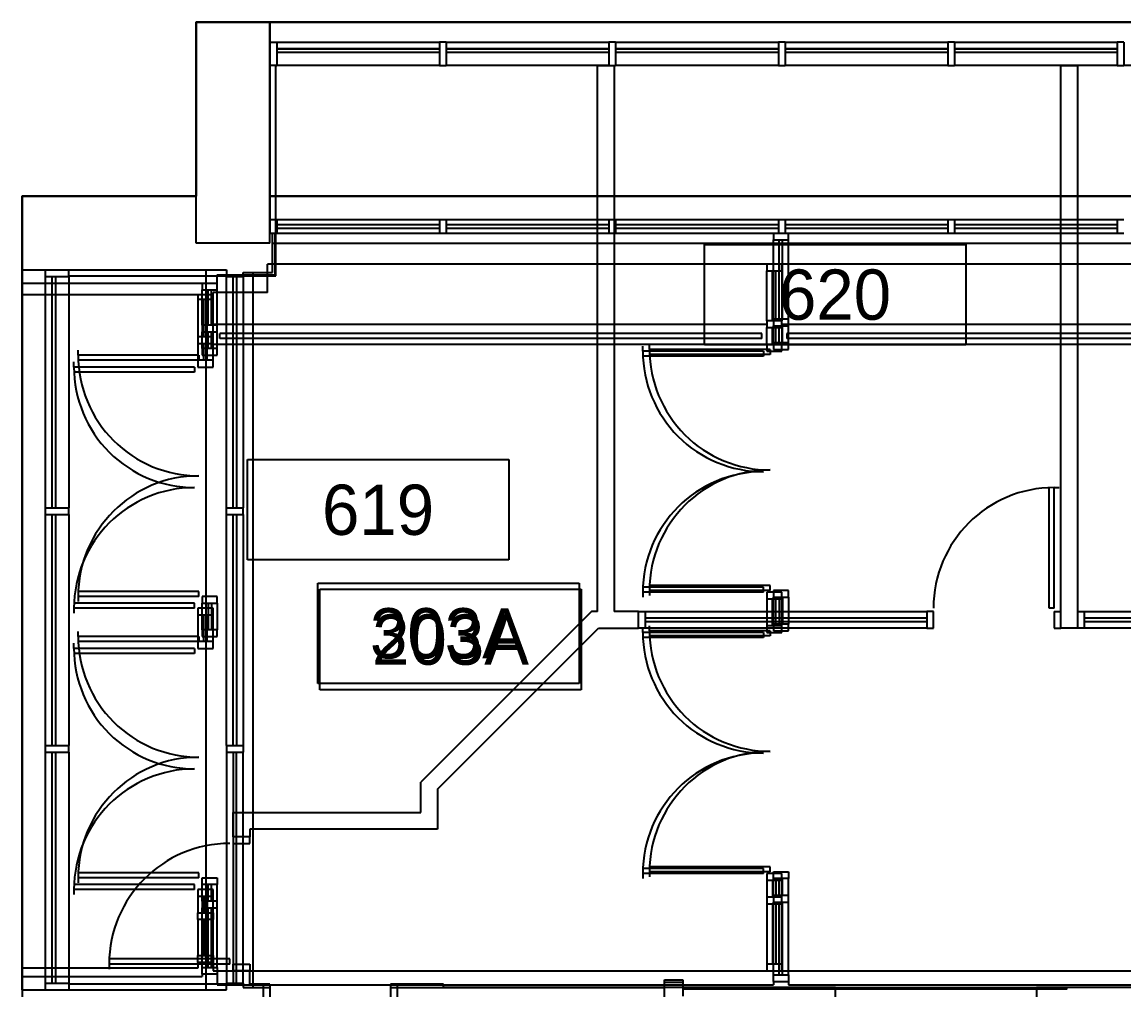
# Model space of a CAD drawing. Header units: inches. Extents: x -219 to 4035, y -10 to 4981.
# Drawn here: x -63 to 265.9, y 2689.5 to 2978.5 of the extents above; entities that cross this region are included whole.
import ezdxf
from ezdxf.enums import TextEntityAlignment as Align

# ---------------------------------------------------------------- set-up
doc = ezdxf.new("R2010")
doc.units = ezdxf.units.IN
doc.header["$LTSCALE"] = 48
doc.header["$MEASUREMENT"] = 0
doc.layers.get('0').update_dxf_attribs({"color": 13, "linetype": 'CONTINUOUS'})
for name, color, linetype in [('F1-BLDG3', 161, 'CONTINUOUS'), ('F2-BLDG1', 7, 'CONTINUOUS'), ('F2-BLDG4', 2, 'CONTINUOUS'), ('F2-DOOR1', 3, 'CONTINUOUS'), ('F2-RMNOS', 3, 'CONTINUOUS'), ('F2-WINDOW1', 1, 'CONTINUOUS'), ('F2-WINDOW2', 4, 'CONTINUOUS'), ('F3-BLDG1', 7, 'CONTINUOUS'), ('F3-BLDG3', 161, 'CONTINUOUS'), ('F3-BLDG4', 2, 'CONTINUOUS'), ('F3-DOOR1', 3, 'CONTINUOUS'), ('F3-RMNOS', 3, 'CONTINUOUS'), ('F3-WINDOW1', 1, 'CONTINUOUS'), ('F3-WINDOW2', 4, 'CONTINUOUS'), ('F4-BLDG1', 7, 'CONTINUOUS'), ('F4-BLDG4', 2, 'CONTINUOUS'), ('F4-WINDOW1', 1, 'CONTINUOUS'), ('F4-WINDOW2', 4, 'CONTINUOUS'), ('F5-BLDG3', 161, 'CONTINUOUS'), ('F6-BLDG1', 7, 'CONTINUOUS'), ('F6-BLDG4', 2, 'CONTINUOUS'), ('F6-DOOR1', 3, 'CONTINUOUS'), ('F6-DOORJMB', 32, 'CONTINUOUS'), ('F6-RMNOS', 3, 'CONTINUOUS'), ('F6-WINDOW1', 1, 'CONTINUOUS'), ('F6-WINDOW2', 4, 'CONTINUOUS')]:
    doc.layers.add(name, color=color, linetype=linetype)
for name, color, linetype, plot in [('F2-COLUMN1', 8, 'CONTINUOUS', False), ('F3-COLUMN1', 8, 'CONTINUOUS', False), ('F4-Bldg1A', 8, 'CONTINUOUS', False), ('F4-COLUMN1', 8, 'CONTINUOUS', False), ('F6-COLUMN1', 8, 'CONTINUOUS', False)]:
    doc.layers.add(name, color=color, linetype=linetype, plot=plot)
doc.styles.add('ORIG-RMNOS', font='noting.shx')

# ---------------------------------------------------------------- blocks, each defined once
blk = doc.blocks.new('L-20C11')
for p, q in [((-11, 11), (11, 11)), ((-11, 11), (-11, -55)), ((11, 11), (11, -55)), ((-11, -55), (11, -55))]:
    blk.add_line(p, q)
blk = doc.blocks.new('ADR-36DL')
for p, q in [((0, 37), (-1.5, 37)), ((0, 1), (0, 37)), ((1.5, 1), (1.5, 36.97)), ((70.5, 1), (70.5, 36.97)), ((72, 1), (72, 37)), ((72, 37), (73.5, 37)), ((0, 1), (1.5, 1)), ((72, 1), (70.5, 1))]:
    blk.add_line(p, q)
for centre, start, end in [((0, 1), 0, 90), ((72, 1), 90, 180)]:
    blk.add_arc(centre, 36, start, end)
blk = doc.blocks.new('ADR-36L')
for p, q in [((0, 37), (-1.5, 37)), ((0, 1), (0, 37)), ((1.5, 1), (1.5, 36.97)), ((0, 1), (1.5, 1))]:
    blk.add_line(p, q)
blk.add_arc((0, 1), 36, 0, 90)
blk = doc.blocks.new('ADR-36R')
for p, q in [((-1.5, 1), (-1.5, 36.97)), ((0, 1), (0, 37)), ((0, 37), (1.5, 37)), ((0, 1), (-1.5, 1))]:
    blk.add_line(p, q)
blk.add_arc((0, 1), 36, 90, 180)
blk = doc.blocks.new('rmnos')
at = {"color": 11}
for p, q in [((-0.40625, 0.15625), (0.40625, 0.15625)), ((-0.40625, -0.15625), (-0.40625, 0.15625)), ((0.40625, 0.15625), (0.40625, -0.15625)), ((0.40625, -0.15625), (-0.40625, -0.15625))]:
    blk.add_line(p, q, dxfattribs=at)
at = {"color": 9, "style": 'ORIG-RMNOS'}
blk.add_attdef('ROOM', text='', height=0.15625, dxfattribs=at).set_placement((0, 0), align=Align.MIDDLE)

msp = doc.modelspace()

# ---------------------------------------------------------------- linework, layer by layer
at = {"layer": 'F1-BLDG3'}
for p, q in [((767, 2978.5), (-11, 2978.5)), ((-11, 2978.5), (-11, 2926.5)), ((-11, 2926.5), (-63, 2926.5)), ((-63, 2926.5), (-63, 2286.5))]:
    msp.add_line(p, q, dxfattribs=at)
at = {"layer": 'F2-BLDG1'}
for p, q in [((-11, 2978.5), (11, 2978.5)), ((-11, 2926.5), (-11, 2978.5)), ((11, 2978.5), (11, 2915.5)), ((-63, 2900.5), (-63, 2926.5)), ((-63, 2926.5), (-11, 2926.5)), ((11, 2915.5), (12.5, 2915.5)), ((12.5, 2903), (12.5, 2915.5)), ((-4.75, 2900.5), (-4.75, 2903)), ((-4.75, 2903), (12.5, 2903)), ((-63, 2900.5), (-4.75, 2900.5)), ((-63, 2693.5), (-63, 2439.5)), ((-63, 2693.5), (-9.25, 2693.5)), ((-4.75, 2694.25), (-9.25, 2694.25)), ((-9.25, 2694.25), (-9.25, 2693.5)), ((-4.75, 2694.25), (-4.75, 2691)), ((-4.75, 2691), (161.25, 2691)), ((161.25, 2692), (165.75, 2692)), ((161.25, 2692), (161.25, 2691)), ((165.75, 2692), (165.75, 2691)), ((165.75, 2691), (384.75, 2691))]:
    msp.add_line(p, q, dxfattribs=at)
at = {"layer": 'F2-BLDG4'}
for p, q in [((11, 2926.5), (367, 2926.5)), ((12.5, 2912.5), (161.25, 2912.5)), ((165.75, 2912.5), (367, 2912.5))]:
    msp.add_line(p, q, dxfattribs=at)
at = {"layer": 'F2-WINDOW1'}
for p, q in [((13, 2919.5), (61.57, 2919.5)), ((13, 2918), (61.57, 2918)), ((13, 2917), (61.57, 2917)), ((63.57, 2919.5), (112.14, 2919.5)), ((63.57, 2918), (112.14, 2918)), ((63.57, 2917), (112.14, 2917)), ((114.14, 2919.5), (162.71, 2919.5)), ((114.14, 2918), (162.71, 2918)), ((114.14, 2917), (162.71, 2917)), ((164.71, 2919.5), (213.29, 2919.5)), ((164.71, 2918), (213.29, 2918)), ((164.71, 2917), (213.29, 2917)), ((215.29, 2919.5), (263.86, 2919.5)), ((215.29, 2918), (263.86, 2918)), ((215.29, 2917), (263.86, 2917)), ((13, 2915.5), (61.57, 2915.5)), ((63.57, 2915.5), (112.14, 2915.5)), ((114.14, 2915.5), (161.25, 2915.5)), ((165.75, 2915.5), (213.29, 2915.5)), ((215.29, 2915.5), (263.86, 2915.5)), ((161.25, 2889.75), (161.25, 2913.5)), ((163, 2889.75), (163, 2913.5)), ((164, 2889.75), (164, 2913.5)), ((165.75, 2889.75), (165.75, 2913.5)), ((-9.25, 2888), (-9.25, 2898.5)), ((-7.5, 2888), (-7.5, 2898.5)), ((-6.5, 2888), (-6.5, 2898.5)), ((-4.75, 2888), (-4.75, 2898.5)), ((161.25, 2882.75), (161.25, 2887.75)), ((163, 2882.75), (163, 2887.75)), ((164, 2882.75), (164, 2887.75)), ((165.75, 2882.75), (165.75, 2887.75)), ((-9.25, 2881), (-9.25, 2886)), ((-7.5, 2881), (-7.5, 2886)), ((-6.5, 2881), (-6.5, 2886)), ((-4.75, 2881), (-4.75, 2886)), ((161.25, 2798.75), (161.25, 2806.75)), ((163, 2806.75), (163, 2798.75)), ((164, 2806.75), (164, 2798.75)), ((165.75, 2806.75), (165.75, 2798.75)), ((-9.25, 2797), (-9.25, 2805)), ((-7.5, 2805), (-7.5, 2797)), ((-6.5, 2805), (-6.5, 2797)), ((-4.75, 2805), (-4.75, 2797)), ((-9.25, 2716), (-9.25, 2721)), ((-7.5, 2716), (-7.5, 2721)), ((-6.5, 2716), (-6.5, 2721)), ((-4.75, 2716), (-4.75, 2721)), ((161.25, 2717.75), (161.25, 2722.75)), ((163, 2717.75), (163, 2722.75)), ((164, 2717.75), (164, 2722.75)), ((165.75, 2717.75), (165.75, 2722.75)), ((-9.25, 2696.25), (-9.25, 2714)), ((-7.5, 2696.25), (-7.5, 2714)), ((-6.5, 2696.25), (-6.5, 2714)), ((-4.75, 2696.25), (-4.75, 2714)), ((161.25, 2694), (161.25, 2715.75)), ((163, 2694), (163, 2715.75)), ((164, 2694), (164, 2715.75)), ((165.75, 2694), (165.75, 2715.75))]:
    msp.add_line(p, q, dxfattribs=at)
at = {"layer": 'F2-WINDOW2'}
for p, q in [((11, 2919.5), (13, 2919.5)), ((13, 2919.5), (13, 2915.5)), ((61.57, 2919.5), (63.57, 2919.5)), ((61.57, 2919.5), (61.57, 2915.5)), ((63.57, 2919.5), (63.57, 2915.5)), ((112.14, 2919.5), (114.14, 2919.5)), ((112.14, 2919.5), (112.14, 2915.5)), ((114.14, 2919.5), (114.14, 2915.5)), ((162.71, 2919.5), (164.71, 2919.5)), ((162.71, 2919.5), (162.71, 2915.5)), ((164.71, 2919.5), (164.71, 2915.5)), ((213.29, 2919.5), (215.29, 2919.5)), ((213.29, 2919.5), (213.29, 2915.5)), ((215.29, 2919.5), (215.29, 2915.5)), ((263.86, 2919.5), (265.86, 2919.5)), ((263.86, 2919.5), (263.86, 2915.5)), ((12.5, 2915.5), (13, 2915.5)), ((61.57, 2915.5), (63.57, 2915.5)), ((112.14, 2915.5), (114.14, 2915.5)), ((161.25, 2915.5), (165.75, 2915.5)), ((161.25, 2915.5), (161.25, 2913.5)), ((165.75, 2913.5), (165.75, 2915.5)), ((213.29, 2915.5), (215.29, 2915.5)), ((263.86, 2915.5), (265.86, 2915.5)), ((161.25, 2913.5), (165.75, 2913.5)), ((-9.25, 2900.5), (-9.25, 2898.5)), ((-9.25, 2898.5), (-4.75, 2898.5)), ((-4.75, 2898.5), (-4.75, 2900.5)), ((-9.25, 2888), (-9.25, 2886)), ((-4.75, 2888), (-9.25, 2888)), ((-4.75, 2886), (-4.75, 2888)), ((161.25, 2889.75), (161.25, 2887.75)), ((165.75, 2889.75), (161.25, 2889.75)), ((161.25, 2887.75), (165.75, 2887.75)), ((165.75, 2887.75), (165.75, 2889.75)), ((-9.25, 2886), (-4.75, 2886)), ((-4.75, 2881), (-9.25, 2881)), ((-9.25, 2881), (-9.25, 2879)), ((-4.75, 2879), (-4.75, 2881)), ((165.75, 2882.75), (161.25, 2882.75)), ((161.25, 2882.75), (161.25, 2880.75)), ((165.75, 2880.75), (165.75, 2882.75)), ((-9.25, 2879), (-4.75, 2879)), ((161.25, 2880.75), (165.75, 2880.75)), ((165.75, 2808.75), (161.25, 2808.75)), ((161.25, 2808.75), (161.25, 2806.75)), ((165.75, 2806.75), (165.75, 2808.75)), ((-4.75, 2807), (-9.25, 2807)), ((-9.25, 2807), (-9.25, 2805)), ((-4.75, 2805), (-4.75, 2807)), ((161.25, 2806.75), (165.75, 2806.75)), ((-9.25, 2805), (-4.75, 2805)), ((165.75, 2798.75), (161.25, 2798.75)), ((161.25, 2798.75), (161.25, 2796.75)), ((165.75, 2796.75), (165.75, 2798.75)), ((-4.75, 2797), (-9.25, 2797)), ((-9.25, 2797), (-9.25, 2795)), ((-4.75, 2795), (-4.75, 2797)), ((161.25, 2796.75), (165.75, 2796.75)), ((-9.25, 2795), (-4.75, 2795)), ((-9.25, 2721), (-9.25, 2723)), ((-9.25, 2723), (-4.75, 2723)), ((-4.75, 2723), (-4.75, 2721)), ((161.25, 2722.75), (161.25, 2724.75)), ((161.25, 2724.75), (165.75, 2724.75)), ((165.75, 2724.75), (165.75, 2722.75)), ((-4.75, 2721), (-9.25, 2721)), ((165.75, 2722.75), (161.25, 2722.75)), ((165.75, 2717.75), (161.25, 2717.75)), ((161.25, 2717.75), (161.25, 2715.75)), ((165.75, 2715.75), (165.75, 2717.75)), ((-4.75, 2716), (-9.25, 2716)), ((-9.25, 2716), (-9.25, 2714)), ((-9.25, 2714), (-4.75, 2714)), ((-4.75, 2714), (-4.75, 2716)), ((161.25, 2715.75), (165.75, 2715.75)), ((-9.25, 2694.25), (-9.25, 2696.25)), ((-9.25, 2696.25), (-4.75, 2696.25)), ((-4.75, 2696.25), (-4.75, 2694.25)), ((161.25, 2692), (161.25, 2694)), ((161.25, 2694), (165.75, 2694)), ((165.75, 2694), (165.75, 2692))]:
    msp.add_line(p, q, dxfattribs=at)
at = {"layer": 'F3-BLDG1'}
for p, q in [((-11, 2978.5), (11, 2978.5)), ((-11, 2926.5), (-11, 2978.5)), ((11, 2978.5), (11, 2926.5)), ((-63, 2897), (-63, 2926.5)), ((-63, 2926.5), (-11, 2926.5)), ((367, 2926.5), (11, 2926.5)), ((1431.13, 2906.25), (10.25, 2906.25)), ((10.25, 2897.75), (10.25, 2906.25)), ((10.25, 2897.75), (-6, 2897.75)), ((-6, 2897), (-6, 2897.75)), ((-6, 2897), (-63, 2897)), ((-6, 2697.75), (-10.5, 2697.75)), ((-10.5, 2697.75), (-10.5, 2696)), ((-6, 2697.75), (-6, 2695.25)), ((-63, 2696), (-63, 2439.5)), ((-10.5, 2696), (-63, 2696)), ((-6, 2695.25), (384.75, 2695.25))]:
    msp.add_line(p, q, dxfattribs=at)
at = {"layer": 'F3-BLDG3'}
for p, q in [((-6, 2888.25), (159.25, 2888.25)), ((163.75, 2888.25), (744, 2888.25)), ((159.25, 2882.25), (-6, 2882.25)), ((750, 2882.25), (163.75, 2882.25))]:
    msp.add_line(p, q, dxfattribs=at)
at = {"layer": 'F3-BLDG4'}
for p, q in [((157.75, 2885.5), (-4, 2885.5)), ((-4, 2884), (-4, 2885.5)), ((157.75, 2884), (157.75, 2885.5)), ((746.75, 2885.5), (165.25, 2885.5)), ((165.25, 2885.5), (165.25, 2884)), ((157.75, 2884), (-4, 2884)), ((748.25, 2884), (165.25, 2884))]:
    msp.add_line(p, q, dxfattribs=at)
at = {"layer": 'F3-WINDOW1'}
for p, q in [((159.25, 2889.25), (159.25, 2904.25)), ((161, 2889.25), (161, 2904.25)), ((162, 2889.25), (162, 2904.25)), ((163.75, 2904.25), (163.75, 2889.25)), ((-10.5, 2895.75), (-10.5, 2884.5)), ((-8.75, 2884.5), (-8.75, 2895.75)), ((-7.75, 2884.5), (-7.75, 2895.75)), ((-6, 2884.5), (-6, 2895.75)), ((159.25, 2882.25), (159.25, 2887.25)), ((161, 2882.25), (161, 2887.25)), ((162, 2882.25), (162, 2887.25)), ((163.75, 2887.25), (163.75, 2882.25)), ((-10.5, 2882.5), (-10.5, 2877.5)), ((-8.75, 2877.5), (-8.75, 2882.5)), ((-7.75, 2877.5), (-7.75, 2882.5)), ((-6, 2877.5), (-6, 2882.5)), ((159.25, 2806.25), (159.25, 2798.25)), ((161, 2798.25), (161, 2806.25)), ((162, 2798.25), (162, 2806.25)), ((163.75, 2798.25), (163.75, 2806.25)), ((-10.5, 2801.5), (-10.5, 2793.5)), ((-8.75, 2793.5), (-8.75, 2801.5)), ((-7.75, 2793.5), (-7.75, 2801.5)), ((-6, 2793.5), (-6, 2801.5)), ((159.25, 2722.25), (159.25, 2717.25)), ((161, 2722.25), (161, 2717.25)), ((162, 2722.25), (162, 2717.25)), ((163.75, 2717.25), (163.75, 2722.25)), ((-10.5, 2717.5), (-10.5, 2712.5)), ((-8.75, 2717.5), (-8.75, 2712.5)), ((-7.75, 2717.5), (-7.75, 2712.5)), ((-6, 2712.5), (-6, 2717.5)), ((159.25, 2715.25), (159.25, 2697.25)), ((161, 2715.25), (161, 2697.25)), ((162, 2715.25), (162, 2697.25)), ((163.75, 2697.25), (163.75, 2715.25)), ((-10.5, 2710.5), (-10.5, 2699.75)), ((-8.75, 2710.5), (-8.75, 2699.75)), ((-7.75, 2710.5), (-7.75, 2699.75)), ((-6, 2699.75), (-6, 2710.5))]:
    msp.add_line(p, q, dxfattribs=at)
at = {"layer": 'F3-WINDOW2'}
for p, q in [((159.25, 2906.25), (159.25, 2904.25)), ((159.25, 2904.25), (163.75, 2904.25)), ((163.75, 2904.25), (163.75, 2906.25)), ((-10.5, 2897), (-10.5, 2895.75)), ((-10.5, 2895.75), (-6, 2895.75)), ((-6, 2895.75), (-6, 2897)), ((159.25, 2889.25), (159.25, 2887.25)), ((163.75, 2889.25), (159.25, 2889.25)), ((163.75, 2887.25), (163.75, 2889.25)), ((-10.5, 2884.5), (-10.5, 2882.5)), ((-6, 2884.5), (-10.5, 2884.5)), ((-6, 2882.5), (-6, 2884.5)), ((159.25, 2887.25), (163.75, 2887.25)), ((-10.5, 2882.5), (-6, 2882.5)), ((159.25, 2882.25), (159.25, 2880.25)), ((163.75, 2882.25), (159.25, 2882.25)), ((163.75, 2880.25), (163.75, 2882.25)), ((-10.5, 2877.5), (-10.5, 2875.5)), ((-6, 2877.5), (-10.5, 2877.5)), ((-6, 2875.5), (-6, 2877.5)), ((159.25, 2880.25), (163.75, 2880.25)), ((-10.5, 2875.5), (-6, 2875.5)), ((159.25, 2808.25), (159.25, 2806.25)), ((163.75, 2808.25), (159.25, 2808.25)), ((159.25, 2806.25), (163.75, 2806.25)), ((163.75, 2806.25), (163.75, 2808.25)), ((-6, 2803.5), (-10.5, 2803.5)), ((-10.5, 2803.5), (-10.5, 2801.5)), ((-6, 2801.5), (-6, 2803.5)), ((-10.5, 2801.5), (-6, 2801.5)), ((163.75, 2798.25), (159.25, 2798.25)), ((159.25, 2798.25), (159.25, 2796.25)), ((159.25, 2796.25), (163.75, 2796.25)), ((163.75, 2796.25), (163.75, 2798.25)), ((-10.5, 2793.5), (-10.5, 2791.5)), ((-6, 2793.5), (-10.5, 2793.5)), ((-6, 2791.5), (-6, 2793.5)), ((-10.5, 2791.5), (-6, 2791.5)), ((159.25, 2724.25), (159.25, 2722.25)), ((163.75, 2724.25), (159.25, 2724.25)), ((163.75, 2722.25), (163.75, 2724.25)), ((159.25, 2722.25), (163.75, 2722.25)), ((-6, 2719.5), (-10.5, 2719.5)), ((-10.5, 2719.5), (-10.5, 2717.5)), ((-10.5, 2717.5), (-6, 2717.5)), ((-6, 2717.5), (-6, 2719.5)), ((163.75, 2717.25), (159.25, 2717.25)), ((159.25, 2717.25), (159.25, 2715.25)), ((163.75, 2715.25), (163.75, 2717.25)), ((159.25, 2715.25), (163.75, 2715.25)), ((-10.5, 2710.5), (-10.5, 2712.5)), ((-10.5, 2712.5), (-6, 2712.5)), ((-6, 2710.5), (-10.5, 2710.5)), ((-6, 2712.5), (-6, 2710.5)), ((-10.5, 2697.75), (-10.5, 2699.75)), ((-10.5, 2699.75), (-6, 2699.75)), ((-6, 2699.75), (-6, 2697.75)), ((163.75, 2697.25), (159.25, 2697.25)), ((159.25, 2697.25), (159.25, 2695.25)), ((163.75, 2695.25), (163.75, 2697.25))]:
    msp.add_line(p, q, dxfattribs=at)
at = {"layer": 'F4-BLDG1'}
for p, q in [((-11, 2978.5), (11, 2978.5)), ((-11, 2926.5), (-11, 2978.5)), ((11, 2978.5), (11, 2919.5)), ((-63, 2904.5), (-63, 2926.5)), ((-63, 2926.5), (-11, 2926.5)), ((11, 2919.5), (13, 2919.5)), ((13, 2919.5), (13, 2915.5)), ((11.75, 2903.75), (11.75, 2915.5)), ((11.75, 2915.5), (13, 2915.5)), ((-63, 2904.5), (-2, 2904.5)), ((-2, 2904.5), (-2, 2902.5)), ((-2, 2902.5), (3, 2902.5)), ((3, 2903.75), (11.75, 2903.75)), ((3, 2902.5), (3, 2903.75)), ((-2, 2691.5), (3, 2691.5)), ((-2, 2689.5), (-2, 2691.5)), ((3, 2691.5), (3, 2690.25)), ((3, 2690.25), (11, 2690.25)), ((11, 2690.25), (11, 2685.5)), ((47, 2690.25), (128.75, 2690.25)), ((47, 2690.25), (47, 2685.5)), ((128.75, 2435), (128.75, 2692.5)), ((128.75, 2692.5), (134.24, 2692.5)), ((134.24, 2692.5), (134.24, 2687.63)), ((-63, 2689.5), (-2, 2689.5)), ((-63, 2689.5), (-63, 2439.5))]:
    msp.add_line(p, q, dxfattribs=at)
at = {"layer": 'F4-Bldg1A'}
msp.add_line((128.75, 2691.88), (134.24, 2691.88), dxfattribs=at)
at = {"layer": 'F4-BLDG4'}
for p, q in [((11, 2978.5), (367, 2978.5)), ((11, 2926.5), (367, 2926.5)), ((11.75, 2912.5), (367, 2912.5)), ((-63, 2904.5), (-63, 2689.5)), ((-8, 2689.5), (-8, 2904.5)), ((6, 2690.25), (6, 2903.75))]:
    msp.add_line(p, q, dxfattribs=at)
at = {"layer": 'F4-WINDOW1'}
for p, q in [((13, 2919.5), (61.57, 2919.5)), ((13, 2918), (61.57, 2918)), ((13, 2917), (61.57, 2917)), ((63.57, 2919.5), (112.14, 2919.5)), ((63.57, 2918), (112.14, 2918)), ((63.57, 2917), (112.14, 2917)), ((114.14, 2919.5), (162.71, 2919.5)), ((114.14, 2918), (162.71, 2918)), ((114.14, 2917), (162.71, 2917)), ((164.71, 2919.5), (213.29, 2919.5)), ((164.71, 2918), (213.29, 2918)), ((164.71, 2917), (213.29, 2917)), ((215.29, 2919.5), (263.86, 2919.5)), ((215.29, 2918), (263.86, 2918)), ((215.29, 2917), (263.86, 2917)), ((13, 2915.5), (61.57, 2915.5)), ((63.57, 2915.5), (112.14, 2915.5)), ((114.14, 2915.5), (162.71, 2915.5)), ((164.71, 2915.5), (213.29, 2915.5)), ((215.29, 2915.5), (263.86, 2915.5)), ((-2, 2833.5), (-2, 2902.5)), ((0, 2833.5), (0, 2902.5)), ((1, 2902.5), (1, 2833.5)), ((3, 2902.5), (3, 2833.5)), ((-2, 2762.5), (-2, 2831.5)), ((0, 2762.5), (0, 2831.5)), ((1, 2831.5), (1, 2762.5)), ((3, 2831.5), (3, 2762.5)), ((-2, 2760.5), (-2, 2691.5)), ((0, 2760.5), (0, 2691.5)), ((1, 2691.5), (1, 2760.5)), ((3, 2691.5), (3, 2760.5))]:
    msp.add_line(p, q, dxfattribs=at)
for points in [[(134.25, 2690.25), (248.75, 2690.25), (248.75, 2689.75), (134.25, 2689.75)], [(188.87, 2689.75), (188.87, 2690.25)]]:
    msp.add_lwpolyline(points, dxfattribs=at)
at = {"layer": 'F4-WINDOW2'}
for p, q in [((61.57, 2919.5), (63.57, 2919.5)), ((61.57, 2919.5), (61.57, 2915.5)), ((63.57, 2919.5), (63.57, 2915.5)), ((112.14, 2919.5), (114.14, 2919.5)), ((112.14, 2919.5), (112.14, 2915.5)), ((114.14, 2919.5), (114.14, 2915.5)), ((162.71, 2919.5), (164.71, 2919.5)), ((162.71, 2919.5), (162.71, 2915.5)), ((164.71, 2919.5), (164.71, 2915.5)), ((213.29, 2919.5), (215.29, 2919.5)), ((213.29, 2919.5), (213.29, 2915.5)), ((215.29, 2919.5), (215.29, 2915.5)), ((263.86, 2919.5), (265.86, 2919.5)), ((263.86, 2919.5), (263.86, 2915.5)), ((61.57, 2915.5), (63.57, 2915.5)), ((112.14, 2915.5), (114.14, 2915.5)), ((162.71, 2915.5), (164.71, 2915.5)), ((213.29, 2915.5), (215.29, 2915.5)), ((263.86, 2915.5), (265.86, 2915.5)), ((-2, 2831.5), (-2, 2833.5)), ((-2, 2833.5), (3, 2833.5)), ((-2, 2831.5), (3, 2831.5)), ((3, 2831.5), (3, 2833.5)), ((-2, 2762.5), (3, 2762.5)), ((-2, 2762.5), (-2, 2760.5)), ((3, 2762.5), (3, 2760.5)), ((-2, 2760.5), (3, 2760.5))]:
    msp.add_line(p, q, dxfattribs=at)
at = {"layer": 'F5-BLDG3'}
msp.add_lwpolyline([(909, 2926.5), (767, 2926.5), (767, 2978.5), (-11, 2978.5), (-11, 2926.5), (-63, 2926.5), (-63, 2286.5), (-11, 2286.5), (-11, 2234.5), (767, 2234.5), (767, 2285.5), (795, 2285.5), (795, 2268.5), (881, 2268.5)], dxfattribs=at)
at = {"layer": 'F6-BLDG1'}
for p, q in [((-11, 2926.5), (-11, 2978.5)), ((-11, 2978.5), (11, 2978.5)), ((11, 2978.5), (11, 2965.5)), ((12.75, 2965.5), (11, 2965.5)), ((12.75, 2902.75), (12.75, 2965.5)), ((108.75, 2802.5), (108.75, 2965.5)), ((108.75, 2965.5), (113.75, 2965.5)), ((113.75, 2965.5), (113.75, 2802.5)), ((247, 2797.5), (247, 2965.5)), ((247, 2965.5), (252, 2965.5)), ((252, 2965.5), (252, 2797.5)), ((-63, 2926.5), (-11, 2926.5)), ((-63, 2904.5), (-63, 2926.5)), ((-63, 2904.5), (-49, 2904.5)), ((-49, 2902.75), (-49, 2904.5)), ((-49, 2902.75), (12.75, 2902.75)), ((106.93, 2802.5), (56, 2751.57)), ((108.75, 2802.5), (106.93, 2802.5)), ((121, 2802.5), (113.75, 2802.5)), ((121, 2797.5), (121, 2802.5)), ((61, 2749.5), (109, 2797.5)), ((109, 2797.5), (121, 2797.5)), ((252, 2797.5), (247, 2797.5)), ((56, 2742.5), (56, 2751.57)), ((61, 2749.5), (61, 2737.5)), ((0, 2735.25), (0, 2742.5)), ((0, 2742.5), (56, 2742.5)), ((61, 2737.5), (5, 2737.5)), ((5, 2737.5), (5, 2735.25)), ((5, 2735.25), (0, 2735.25)), ((5, 2695.25), (0, 2695.25)), ((0, 2695.25), (0, 2691.25)), ((5, 2691.25), (5, 2695.25)), ((0, 2691.25), (-49, 2691.25)), ((9, 2691.25), (5, 2691.25)), ((9, 2691.25), (9, 2677.5)), ((49, 2691.25), (49, 2451.5)), ((62.75, 2691.25), (49, 2691.25)), ((62.75, 2690.25), (62.75, 2691.25)), ((179.75, 2690.25), (62.75, 2690.25)), ((179.75, 2669.38), (179.75, 2690.25)), ((389.75, 2690.25), (239.75, 2690.25)), ((239.75, 2690.25), (239.75, 2669.38)), ((-63, 2689.5), (-63, 2439.5)), ((-63, 2689.5), (-49, 2689.5))]:
    msp.add_line(p, q, dxfattribs=at)
at = {"layer": 'F6-BLDG4'}
for p, q in [((61.57, 2965.5), (13, 2965.5)), ((112.14, 2965.5), (63.57, 2965.5)), ((162.71, 2965.5), (114.14, 2965.5)), ((213.29, 2965.5), (164.71, 2965.5)), ((263.86, 2965.5), (215.29, 2965.5)), ((314.43, 2965.5), (265.86, 2965.5)), ((-63, 2689.5), (-63, 2904.5)), ((-49, 2902.5), (-49, 2833.5)), ((-49, 2831.5), (-49, 2762.5)), ((-49, 2760.5), (-49, 2691.5))]:
    msp.add_line(p, q, dxfattribs=at)
at = {"layer": 'F6-DOORJMB'}
for p, q in [((0, 2735.25), (0, 2733.25)), ((0, 2733.25), (5, 2733.25)), ((5, 2733.25), (5, 2735.25)), ((0, 2695.25), (0, 2697.25)), ((0, 2697.25), (5, 2697.25)), ((5, 2697.25), (5, 2695.25)), ((11, 2691.25), (9, 2691.25)), ((11, 2691.25), (11, 2684.5)), ((47, 2691.25), (47, 2684.5)), ((49, 2691.25), (47, 2691.25))]:
    msp.add_line(p, q, dxfattribs=at)
at = {"layer": 'F6-WINDOW1'}
for p, q in [((13, 2972.5), (61.57, 2972.5)), ((61.57, 2970.5), (13, 2970.5)), ((13, 2970.5), (61.57, 2970.5)), ((63.57, 2972.5), (112.14, 2972.5)), ((63.57, 2970.5), (112.14, 2970.5)), ((112.14, 2970.5), (63.57, 2970.5)), ((114.14, 2972.5), (162.71, 2972.5)), ((114.14, 2970.5), (162.71, 2970.5)), ((162.71, 2970.5), (114.14, 2970.5)), ((164.71, 2972.5), (213.29, 2972.5)), ((164.71, 2970.5), (213.29, 2970.5)), ((213.29, 2970.5), (164.71, 2970.5)), ((215.29, 2972.5), (263.86, 2972.5)), ((215.29, 2970.5), (263.86, 2970.5)), ((263.86, 2970.5), (215.29, 2970.5)), ((13, 2969.5), (61.57, 2969.5)), ((63.57, 2969.5), (112.14, 2969.5)), ((114.14, 2969.5), (162.71, 2969.5)), ((164.71, 2969.5), (213.29, 2969.5)), ((215.29, 2969.5), (263.86, 2969.5)), ((-56, 2833.5), (-56, 2902.5)), ((-54, 2833.5), (-54, 2902.5)), ((-53, 2902.5), (-53, 2833.5)), ((-56, 2762.5), (-56, 2831.5)), ((-54, 2762.5), (-54, 2831.5)), ((-53, 2831.5), (-53, 2762.5)), ((123, 2802.5), (207, 2802.5)), ((254, 2802.5), (326.13, 2802.5)), ((207, 2800.5), (123, 2800.5)), ((123, 2799.5), (207, 2799.5)), ((326.13, 2800.5), (254, 2800.5)), ((254, 2799.5), (326.13, 2799.5)), ((207, 2797.5), (123, 2797.5)), ((326.13, 2797.5), (254, 2797.5)), ((-56, 2691.5), (-56, 2760.5)), ((-54, 2691.5), (-54, 2760.5)), ((-53, 2760.5), (-53, 2691.5))]:
    msp.add_line(p, q, dxfattribs=at)
at = {"layer": 'F6-WINDOW2'}
for p, q in [((11, 2972.5), (13, 2972.5)), ((13, 2972.5), (13, 2965.5)), ((61.57, 2972.5), (61.57, 2965.5)), ((63.57, 2972.5), (61.57, 2972.5)), ((63.57, 2972.5), (63.57, 2965.5)), ((114.14, 2972.5), (112.14, 2972.5)), ((112.14, 2972.5), (112.14, 2965.5)), ((114.14, 2972.5), (114.14, 2965.5)), ((164.71, 2972.5), (162.71, 2972.5)), ((162.71, 2972.5), (162.71, 2965.5)), ((164.71, 2972.5), (164.71, 2965.5)), ((215.29, 2972.5), (213.29, 2972.5)), ((213.29, 2972.5), (213.29, 2965.5)), ((215.29, 2972.5), (215.29, 2965.5)), ((265.86, 2972.5), (263.86, 2972.5)), ((263.86, 2972.5), (263.86, 2965.5)), ((265.86, 2972.5), (265.86, 2965.5)), ((12.75, 2965.5), (13, 2965.5)), ((61.57, 2965.5), (63.57, 2965.5)), ((112.14, 2965.5), (114.14, 2965.5)), ((162.71, 2965.5), (164.71, 2965.5)), ((213.29, 2965.5), (215.29, 2965.5)), ((263.86, 2965.5), (265.86, 2965.5)), ((-56, 2902.5), (-56, 2904.5)), ((-56, 2902.5), (-49, 2902.5)), ((-49, 2902.5), (-49, 2902.75)), ((-56, 2831.5), (-56, 2833.5)), ((-56, 2833.5), (-49, 2833.5)), ((-56, 2831.5), (-49, 2831.5)), ((-49, 2831.5), (-49, 2833.5)), ((121, 2802.5), (123, 2802.5)), ((123, 2802.5), (123, 2797.5)), ((207, 2802.5), (207, 2797.5)), ((209, 2802.5), (207, 2802.5)), ((209, 2797.5), (209, 2802.5)), ((245, 2802.5), (247, 2802.5)), ((245, 2802.5), (245, 2797.5)), ((252, 2802.5), (254, 2802.5)), ((254, 2802.5), (254, 2797.5)), ((123, 2797.5), (121, 2797.5)), ((207, 2797.5), (209, 2797.5)), ((245, 2797.5), (247, 2797.5)), ((254, 2797.5), (252, 2797.5)), ((-56, 2762.5), (-49, 2762.5)), ((-56, 2760.5), (-56, 2762.5)), ((-49, 2760.5), (-49, 2762.5)), ((-56, 2760.5), (-49, 2760.5)), ((-56, 2689.5), (-56, 2691.5)), ((-56, 2691.5), (-49, 2691.5)), ((-49, 2691.25), (-49, 2691.5)), ((-49, 2691.25), (-49, 2689.5))]:
    msp.add_line(p, q, dxfattribs=at)

# ---------------------------------------------------------------- block references
at = {"layer": 'F2-COLUMN1', "rotation": 180}
msp.add_blockref('L-20C11', (0, 2923.5), dxfattribs=at)
at = {"layer": 'F2-DOOR1', "rotation": 89.99999999999999}
for p in [(161.25, 2808.75), (-9.25, 2807), (-9.25, 2723), (161.25, 2724.75)]:
    msp.add_blockref('ADR-36DL', p, dxfattribs=at)
at = {"layer": 'F2-RMNOS'}
ref = msp.add_blockref('rmnos', (64.88, 2794.12), dxfattribs=dict(at, xscale=96, yscale=96, zscale=96))
ref.add_attrib('ROOM', '203A', dxfattribs={"layer": '0', "color": 9, "height": 15, "style": 'ORIG-RMNOS'}).set_placement((64.88, 2794.12), align=Align.MIDDLE)
at = {"layer": 'F3-COLUMN1', "rotation": 180}
msp.add_blockref('L-20C11', (0, 2923.5), dxfattribs=at)
at = {"layer": 'F3-DOOR1', "rotation": 89.99999999999999}
for p in [(159.25, 2808.25), (-10.5, 2803.5), (159.25, 2724.25), (-10.5, 2719.5)]:
    msp.add_blockref('ADR-36DL', p, dxfattribs=at)
at = {"layer": 'F3-RMNOS'}
ref = msp.add_blockref('rmnos', (64.25, 2796), dxfattribs=dict(at, xscale=96, yscale=96, zscale=96))
ref.add_attrib('ROOM', '303A', dxfattribs={"layer": '0', "color": 9, "height": 15, "style": 'ORIG-RMNOS'}).set_placement((64.25, 2796), align=Align.MIDDLE)
at = {"layer": 'F4-COLUMN1', "rotation": 180}
msp.add_blockref('L-20C11', (0, 2923.5), dxfattribs=at)
at = {"layer": 'F6-COLUMN1', "rotation": 180}
msp.add_blockref('L-20C11', (0, 2923.5), dxfattribs=at)
at = {"layer": 'F6-DOOR1'}
msp.add_blockref('ADR-36R', (245, 2802.5), dxfattribs=at)
at = {"layer": 'F6-DOOR1', "rotation": 89.99999999999999}
msp.add_blockref('ADR-36L', (0, 2697.25), dxfattribs=at)
at = {"layer": 'F6-RMNOS'}
ref = msp.add_blockref('rmnos', (179.63, 2897.12), dxfattribs=dict(at, xscale=96, yscale=96, zscale=96))
ref.add_attrib('ROOM', '620', dxfattribs={"layer": '0', "color": 9, "height": 15, "style": 'ORIG-RMNOS'}).set_placement((179.63, 2897.12), align=Align.MIDDLE)
ref = msp.add_blockref('rmnos', (43.25, 2832.88), dxfattribs=dict(at, xscale=96, yscale=96, zscale=96))
ref.add_attrib('ROOM', '619', dxfattribs={"layer": '0', "color": 9, "height": 15, "style": 'ORIG-RMNOS'}).set_placement((43.25, 2832.88), align=Align.MIDDLE)

doc.saveas('drawing.dxf')
